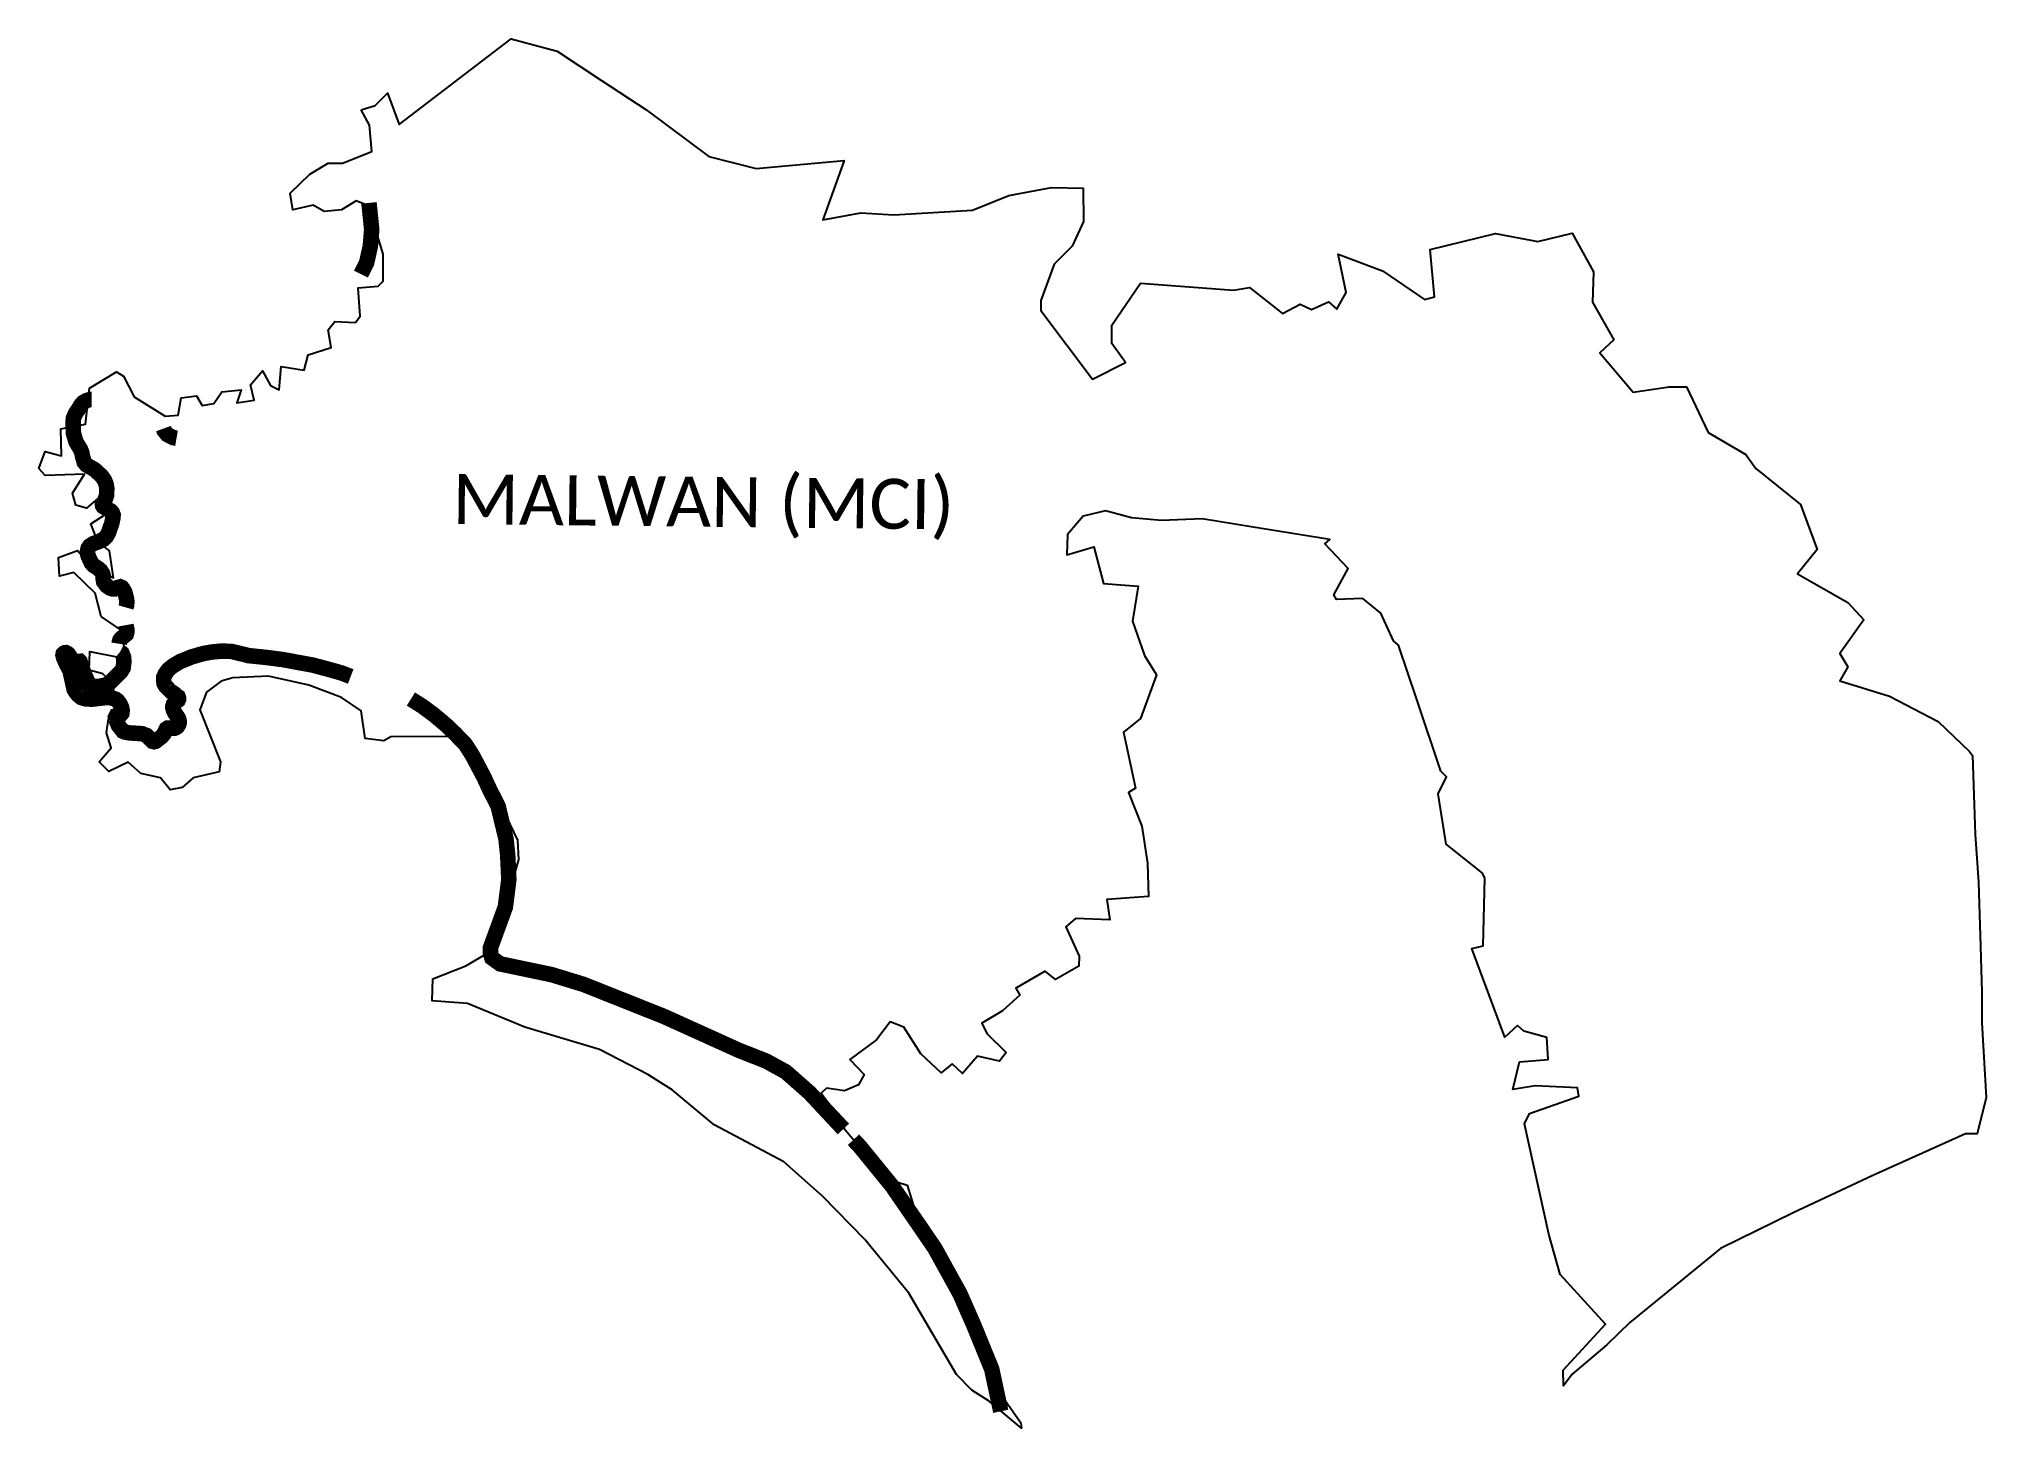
# Model space of a CAD drawing. Header units: metres. Extents: x 334693 to 340967, y 1773231 to 1777706.
import ezdxf

# ---------------------------------------------------------------- set-up
doc = ezdxf.new("R2010")
doc.units = ezdxf.units.M
doc.layers.add('NATURALLY PROTECTED', color=3, linetype='Continuous')
doc.layers.add('VILLAGE NAME', color=250, linetype='Continuous')

msp = doc.modelspace()

# ---------------------------------------------------------------- linework, layer by layer
at = {"color": 3}
msp.add_lwpolyline([(335731.6, 1777476.9), (335776.9, 1777491.8), (335816.5, 1777531.2), (335854.5, 1777430), (336214.7, 1777705.8), (336362.9, 1777666.1), (336506, 1777572.2), (336649.1, 1777478.2), (336851.4, 1777326.8), (337004, 1777288.3), (337288, 1777314.6), (337219, 1777122.7), (337341.5, 1777145.9), (337447.8, 1777138.9), (337701.4, 1777154.2), (337818, 1777201), (337956.1, 1777227.5), (338057.8, 1777225.5), (338058.7, 1777117.4), (338022.5, 1777038.6), (337964.3, 1776980.3), (337921.7, 1776863.5), (337921.5, 1776830.8), (338088.2, 1776610.2), (338194.3, 1776663.6), (338150.6, 1776724.9), (338150.3, 1776783.9), (338242.3, 1776919.4), (338542, 1776896.5), (338594.1, 1776905), (338700.4, 1776821.5), (338757.4, 1776851.6), (338793.9, 1776834.7), (338848.5, 1776858.4), (338875.3, 1776835), (338905.7, 1776889.5), (338880, 1777012.5), (339022.1, 1776958.7), (339158.1, 1776866), (339190.4, 1776875), (339176.5, 1777027.9), (339387, 1777079.4), (339522.7, 1777053.2), (339633.8, 1777080.5), (339702.8, 1776955.5), (339699.3, 1776857.9), (339767.6, 1776736.4), (339722.9, 1776694.8), (339829.9, 1776567.4), (339946.4, 1776585), (340002.5, 1776584.6), (340071.6, 1776437.7), (340192.9, 1776367.1), (340225.2, 1776321.5), (340369.1, 1776205.8), (340422.6, 1776060.9), (340359.8, 1775982.4), (340521.6, 1775890.7), (340573.2, 1775834.8), (340495.9, 1775725.8), (340521.5, 1775683.3), (340495.6, 1775637.5), (340655.7, 1775588.6), (340812.5, 1775507.1), (340913.8, 1775410.6), (340923.7, 1775396.9), (340932.2, 1775142.5), (340942.5, 1774988.9), (340948.8, 1774781.6), (340953.3, 1774634.9), (340953.9, 1774536), (340967.2, 1774295.7), (340938.1, 1774178.4), (340900.4, 1774178.4), (340602.5, 1774044.9), (340345.9, 1773924), (340111.1, 1773809.5), (339837, 1773584.5), (339819.6, 1773570.3), (339745.5, 1773499.4), (339633.8, 1773404.2), (339605.6, 1773366.8), (339605, 1773417.7), (339740.5, 1773565.1), (339594.6, 1773725.1), (339558.8, 1773855.1), (339480, 1774210.6), (339496.2, 1774243.6), (339654.9, 1774299.6), (339651, 1774327.2), (339514.2, 1774332.8), (339442.2, 1774321.9), (339464.2, 1774411), (339556, 1774418.6), (339552.4, 1774489.1), (339478, 1774509.3), (339457.5, 1774527.2), (339416.2, 1774489.5), (339310.2, 1774775.2), (339346.8, 1774784), (339352.7, 1775003.6), (339343.6, 1775019), (339227.5, 1775111.4), (339201.3, 1775273.7), (339228.2, 1775328.4), (339210.8, 1775347.2), (339133, 1775577.8), (339074.1, 1775752.7), (339058.2, 1775766.6), (339017.2, 1775855.8), (338959.1, 1775902.9), (338874.3, 1775900.1), (338865.6, 1775914.6), (338911.7, 1775999.5), (338837, 1776079.6), (338852.4, 1776093.2), (338599.6, 1776134.1), (338441, 1776159.7), (338310.1, 1776154.5), (338213.5, 1776163.1), (338130.3, 1776185.3), (338058.4, 1776168.9), (338007, 1776109.7), (338005.9, 1776044.3), (338091.9, 1776069.1), (338124, 1775951.2), (338235.6, 1775942.9), (338217.2, 1775830.1), (338255.6, 1775720.1), (338294.6, 1775657.1), (338242.9, 1775516.1), (338187.7, 1775472.8), (338226.8, 1775292.7), (338203.9, 1775278.3), (338247, 1775169.3), (338264.8, 1775050.8), (338268.7, 1774943.7), (338134.3, 1774933.9), (338143.4, 1774868.5), (338033.5, 1774872.7), (338002.4, 1774845.3), (338044.6, 1774751.2), (338044.5, 1774718.9), (337968.5, 1774676), (337935.7, 1774702.9), (337841.4, 1774647.6), (337853.7, 1774625.5), (337798.3, 1774575.2), (337731.9, 1774535.3), (337747.9, 1774501.7), (337810.4, 1774440.8), (337788.8, 1774412.6), (337717.9, 1774428.3), (337669.2, 1774372.5), (337636.3, 1774404), (337600.1, 1774375.2), (337535.3, 1774435.9), (337480.4, 1774522.6), (337436.1, 1774539.5), (337391.9, 1774481.4), (337306.1, 1774418.3), (337352.4, 1774369.8), (337334.4, 1774336.4), (337288.5, 1774316.7), (337230.6, 1774325.7), (337213.9, 1774309.4), (337281.4, 1774219.3), (337288.3, 1774195.4), (337347.1, 1774124.5), (337361.5, 1774122.9), (337364.4, 1774122.6), (337427.8, 1774034), (337490.5, 1774013.6), (337524.2, 1773904.7), (337542.6, 1773899.1), (337592.9, 1773793.5), (337747.5, 1773423.2), (337785.6, 1773399.3), (337782.4, 1773355.3), (337852.8, 1773253.6), (337856.8, 1773247.8), (337859.1, 1773230.8), (337755.5, 1773317.8), (337699.5, 1773352.4), (337649.4, 1773403.6), (337496.2, 1773665.5), (337354.1, 1773837.7), (337218.6, 1773977.9), (337093.6, 1774088.3), (336869.4, 1774208.1), (336734.1, 1774320.4), (336655.1, 1774369.3), (336499.5, 1774450.4), (336259.5, 1774521.8), (336074.7, 1774598.2), (335961, 1774607.5), (335962.4, 1774677.7), (336069.4, 1774720.1), (336131.1, 1774755.8), (336173.7, 1774831.6), (336239.7, 1775062.5), (336237, 1775124.5), (336199.1, 1775202.6), (336171.5, 1775285), (336039.7, 1775458.3), (335827, 1775457.4), (335804.3, 1775444.8), (335744.4, 1775452.5), (335731.2, 1775541.1), (335668.8, 1775584), (335563.1, 1775624.2), (335432.9, 1775653.4), (335318.4, 1775647.3), (335280.7, 1775637.1), (335233.5, 1775601.6), (335211.7, 1775544), (335279, 1775376.7), (335273.7, 1775344.4), (335189.9, 1775325.5), (335155.2, 1775294.4), (335116.1, 1775287), (335084.9, 1775325.9), (335021.8, 1775339.3), (334980.9, 1775375.4), (334918.2, 1775345.4), (334887.1, 1775377.2), (334925.9, 1775422.4), (334911.4, 1775469.9), (334918, 1775514.7), (334948.5, 1775543), (334929.5, 1775631), (334899.8, 1775660.1), (334854.9, 1775672.3), (334857.1, 1775732.5), (334949.7, 1775713.8), (334967.6, 1775748.9), (334958.7, 1775800.7), (334893.9, 1775844.8), (334875, 1775920.2), (334805.7, 1775986.8), (334759.8, 1775975.1), (334756.3, 1776035.3), (334817.7, 1776058.3), (334860.1, 1776009.7), (334933.3, 1775969.8), (334921.3, 1776056.5), (334883.2, 1776086.9), (334860.3, 1776144), (334906.2, 1776172.5), (334926.8, 1776211.9), (334884.7, 1776226.9), (334847.2, 1776194.3), (334812.1, 1776203.8), (334802, 1776242.9), (334840.6, 1776303.4), (334713.3, 1776299.5), (334693.5, 1776321.7), (334713.9, 1776376.4), (334765.9, 1776363), (334763.7, 1776449.7), (334843.3, 1776464.5), (334856.2, 1776580.8), (334943.8, 1776633.4), (334966.4, 1776619.6), (335000.6, 1776552.8), (335100.6, 1776490.7), (335142.6, 1776493.9), (335151.8, 1776549.9), (335200.8, 1776556), (335219.2, 1776525.4), (335257, 1776531.4), (335283.2, 1776569.4), (335344.7, 1776575.6), (335331.1, 1776533.4), (335387, 1776542.4), (335375.4, 1776591.2), (335414.1, 1776636.4), (335439.7, 1776589.1), (335467.9, 1776575.3), (335474.2, 1776651), (335548.5, 1776639.1), (335560.7, 1776688.2), (335634.6, 1776711.3), (335625.7, 1776768.6), (335646.4, 1776795.3), (335713.6, 1776791.8), (335728.8, 1776812.9), (335722.4, 1776903.9), (335786.6, 1776909.4), (335802.8, 1776925.9), (335802.1, 1777012.7), (335755.1, 1777168.2), (335715.7, 1777184.4), (335668.5, 1777155), (335612.8, 1777150.4), (335577.5, 1777170.7), (335511.5, 1777155.6), (335502.7, 1777209.3), (335566.2, 1777269.7), (335625.8, 1777305.5), (335671.3, 1777305.5), (335765.9, 1777342.9), (335758.9, 1777427.5), (335731.6, 1777476.9)], dxfattribs=at)
at = {"layer": 'NATURALLY PROTECTED', "color": 116, "true_color": 0x136734, "const_width": 50, "flags": 128}
for points in [[(335756.8, 1777177.6), (335758.3, 1777163.1), (335765.7, 1777091.7), (335761.3, 1777038.5), (335749.3, 1776984.6), (335730.8, 1776948.1)], [(334862.9, 1776544.8), (334859.6, 1776544.8), (334846.7, 1776540.7), (334835.8, 1776534.5), (334827.8, 1776525.4), (334820.7, 1776513.1), (334811.8, 1776500.4), (334808.7, 1776493.4), (334804.6, 1776483.9), (334803.6, 1776472.7), (334803.9, 1776457.7), (334804.5, 1776435.8), (334812.9, 1776407.6), (334822.4, 1776391.9), (334827.8, 1776383), (334832, 1776371.7), (334833.5, 1776362.5), (334837.5, 1776348.9), (334839.6, 1776341.7), (334846.7, 1776333.4), (334872.9, 1776318.3), (334894.8, 1776298.2), (334904.4, 1776285), (334910, 1776271.1), (334912.2, 1776258), (334911.3, 1776235.5), (334905.4, 1776217.9), (334900.4, 1776209.4), (334898.2, 1776205.7), (334898.5, 1776202.4), (334900.4, 1776199.5), (334914.5, 1776191.3), (334925.5, 1776184.9), (334930, 1776179.4), (334932.5, 1776172.6), (334932.2, 1776164.6), (334928.3, 1776146), (334918.1, 1776116.2), (334911.6, 1776104), (334902, 1776094.2), (334886.7, 1776086.5), (334867.4, 1776079.5), (334856.9, 1776072.5), (334852, 1776065), (334849.6, 1776053.5), (334850.7, 1776045), (334853.6, 1776036.8), (334862.5, 1776017.5), (334869.6, 1776009.6), (334883.5, 1776000.8), (334892.3, 1775993.2), (334898.9, 1775982.9), (334901.1, 1775974.7), (334900.1, 1775967.7), (334902.2, 1775956.9), (334911.2, 1775944.7), (334922.8, 1775936.6), (334930.1, 1775934.3), (334938, 1775934.2), (334947.4, 1775938.6), (334955.6, 1775940.8), (334960.6, 1775938.6), (334964.5, 1775933.6), (334970, 1775924.1), (334973.3, 1775912.5), (334975.9, 1775901.6), (334976.9, 1775891.7), (334975.9, 1775881.6), (334973.8, 1775874.3)], [(335136.8, 1776419.4), (335127, 1776421.1), (335106.6, 1776431.6), (335096.8, 1776443.9), (335094.4, 1776450.5)], [(334973.9, 1775817.5), (334974.8, 1775812.6), (334976.6, 1775804.2), (334976.7, 1775795.1), (334974.8, 1775788), (334967.4, 1775781.9), (334957.6, 1775773.7), (334954.5, 1775769.6), (334952.9, 1775764.5), (334951.8, 1775757.4)], [(334850, 1775636.9), (334848.1, 1775641.1), (334838.5, 1775662.2), (334826.2, 1775699.5), (334824.8, 1775700.9), (334822, 1775700.8), (334820.3, 1775699.5), (334818.8, 1775697.4), (334816.4, 1775695), (334813.9, 1775694.2), (334809.9, 1775694.7), (334804.9, 1775696.9), (334803.2, 1775699.8), (334799.8, 1775707.6), (334791.6, 1775719.1), (334787.7, 1775724.6), (334783.6, 1775727.4), (334780.2, 1775728.9), (334777.8, 1775728.8), (334774.4, 1775727.3), (334771.7, 1775724.6), (334771, 1775720.2), (334772.9, 1775712.6), (334776.2, 1775705.4), (334782, 1775691.8), (334788, 1775680.7), (334793.4, 1775670.5), (334795.3, 1775661.9), (334798.9, 1775645.8), (334802.2, 1775631.2), (334806.9, 1775610.2), (334812, 1775601.7), (334819.8, 1775592.1), (334821.8, 1775590.6)], [(334961.5, 1775674), (334958.4, 1775668.8), (334926.4, 1775636.5), (334918.7, 1775628.8), (334904.3, 1775623.2), (334883.6, 1775619.5), (334865.9, 1775619.8), (334858.7, 1775621.4), (334854.4, 1775627.3), (334850, 1775636.9)], [(334956, 1775731.9), (334961, 1775727.3), (334966.2, 1775714.1), (334967.3, 1775699), (334964.7, 1775679.2), (334961.5, 1775674)], [(335107.7, 1775614.5), (335101.2, 1775621.1), (335096.5, 1775629.6), (335095.3, 1775639), (335095.9, 1775650.1), (335100.6, 1775660.7), (335111.1, 1775674.7), (335126.3, 1775686.8), (335148.2, 1775699.8), (335185.3, 1775715), (335222.1, 1775725.6), (335250.5, 1775730.8), (335279.7, 1775733.6), (335312.9, 1775732.9), (335346.3, 1775724.9), (335359.8, 1775721.7), (335367.4, 1775719.4), (335400.6, 1775715.9), (335429.3, 1775712.9), (335479.8, 1775706.3), (335525, 1775697.9), (335574.7, 1775688.9), (335619.1, 1775677.2), (335668, 1775663.4), (335698, 1775652)], [(334941.4, 1775514.1), (334941.5, 1775513.7), (334949.6, 1775494), (334964, 1775475.8), (334970.1, 1775473), (334983.4, 1775470.4), (335008.4, 1775468.8), (335025.9, 1775467.7), (335032.9, 1775464.8), (335040.8, 1775461.7), (335046.5, 1775455.9), (335054.7, 1775447.7), (335059.3, 1775443.1), (335064.3, 1775441.9), (335069.8, 1775443.4), (335078, 1775449.8), (335088.8, 1775458.3), (335096.8, 1775467.7), (335101.6, 1775478.8), (335103.8, 1775482.9), (335108.3, 1775485.8), (335115.5, 1775485.5), (335124.4, 1775485.2), (335129.5, 1775485), (335134.7, 1775487), (335140.1, 1775491), (335143.5, 1775496.3), (335145.4, 1775502.5), (335145, 1775510.6), (335143.3, 1775516.4), (335137.5, 1775525.3), (335130.4, 1775536), (335126.9, 1775543.5), (335125.1, 1775550), (335125, 1775556.5), (335126.6, 1775562), (335130.7, 1775567.5), (335138.7, 1775573), (335141.9, 1775575.5), (335143.4, 1775578.8), (335143.1, 1775583.1), (335141.8, 1775586.4), (335139, 1775588.1), (335135.9, 1775590), (335134, 1775592.1), (335130.1, 1775596.5), (335124.5, 1775600.2), (335119.1, 1775603), (335114.2, 1775607.8), (335107.7, 1775614.5)], [(334821.8, 1775590.6), (334830.3, 1775583.9), (334845.3, 1775579.4), (334865.7, 1775579), (334896.6, 1775582.6), (334909.1, 1775584), (334925.8, 1775583.3), (334940.4, 1775578.8), (334946.8, 1775573.9), (334954.6, 1775563.5), (334959.7, 1775552.5), (334961.8, 1775542.4), (334960.6, 1775533.5), (334958.1, 1775530.4), (334952, 1775528.5), (334942.9, 1775525.7), (334940.2, 1775520.1), (334941.5, 1775513.7)], [(335891.8, 1775579.2), (335928.5, 1775556.3), (335967.3, 1775527.6), (336005.6, 1775495.2), (336033.6, 1775468.4), (336067.7, 1775433.1), (336089.6, 1775398.8), (336108.5, 1775363.1), (336128, 1775326.1), (336138.5, 1775303.2), (336146.3, 1775286.4), (336173, 1775234), (336198.3, 1775129.1), (336203.9, 1775076.1), (336207.5, 1774997.8), (336196.3, 1774909.3), (336162.7, 1774817.3), (336148.5, 1774778.6), (336148, 1774761), (336153, 1774745.2), (336179.7, 1774726.1), (336251.3, 1774711.1), (336345.5, 1774691.4), (336447.8, 1774660.1), (336707.4, 1774556.8), (336948.6, 1774447.7), (337036.8, 1774412.9), (337099.7, 1774378.4), (337175.9, 1774311.4), (337261.3, 1774220), (337285.5, 1774194.2)], [(337317.9, 1774159.6), (337338.7, 1774137.4), (337442.3, 1774010.4), (337533.9, 1773877.4), (337580.2, 1773809.6), (337661.1, 1773663.2), (337704.8, 1773563.9), (337763.3, 1773420.8), (337792.5, 1773284.7)]]:
    msp.add_lwpolyline(points, dxfattribs=at)

# ---------------------------------------------------------------- texts
at = {"layer": 'VILLAGE NAME', "insert": (336026.4, 1776304.3), "char_height": 161.109, "attachment_point": 1, "rotation": 359.37415}
msp.add_mtext_dynamic_manual_height_columns('{\\fCalibri|b0|i0|c0|p34;MALWAN (MCI)}', width=1896.868, gutter_width=805.5, heights=[0], dxfattribs=at)

doc.saveas('drawing.dxf')
